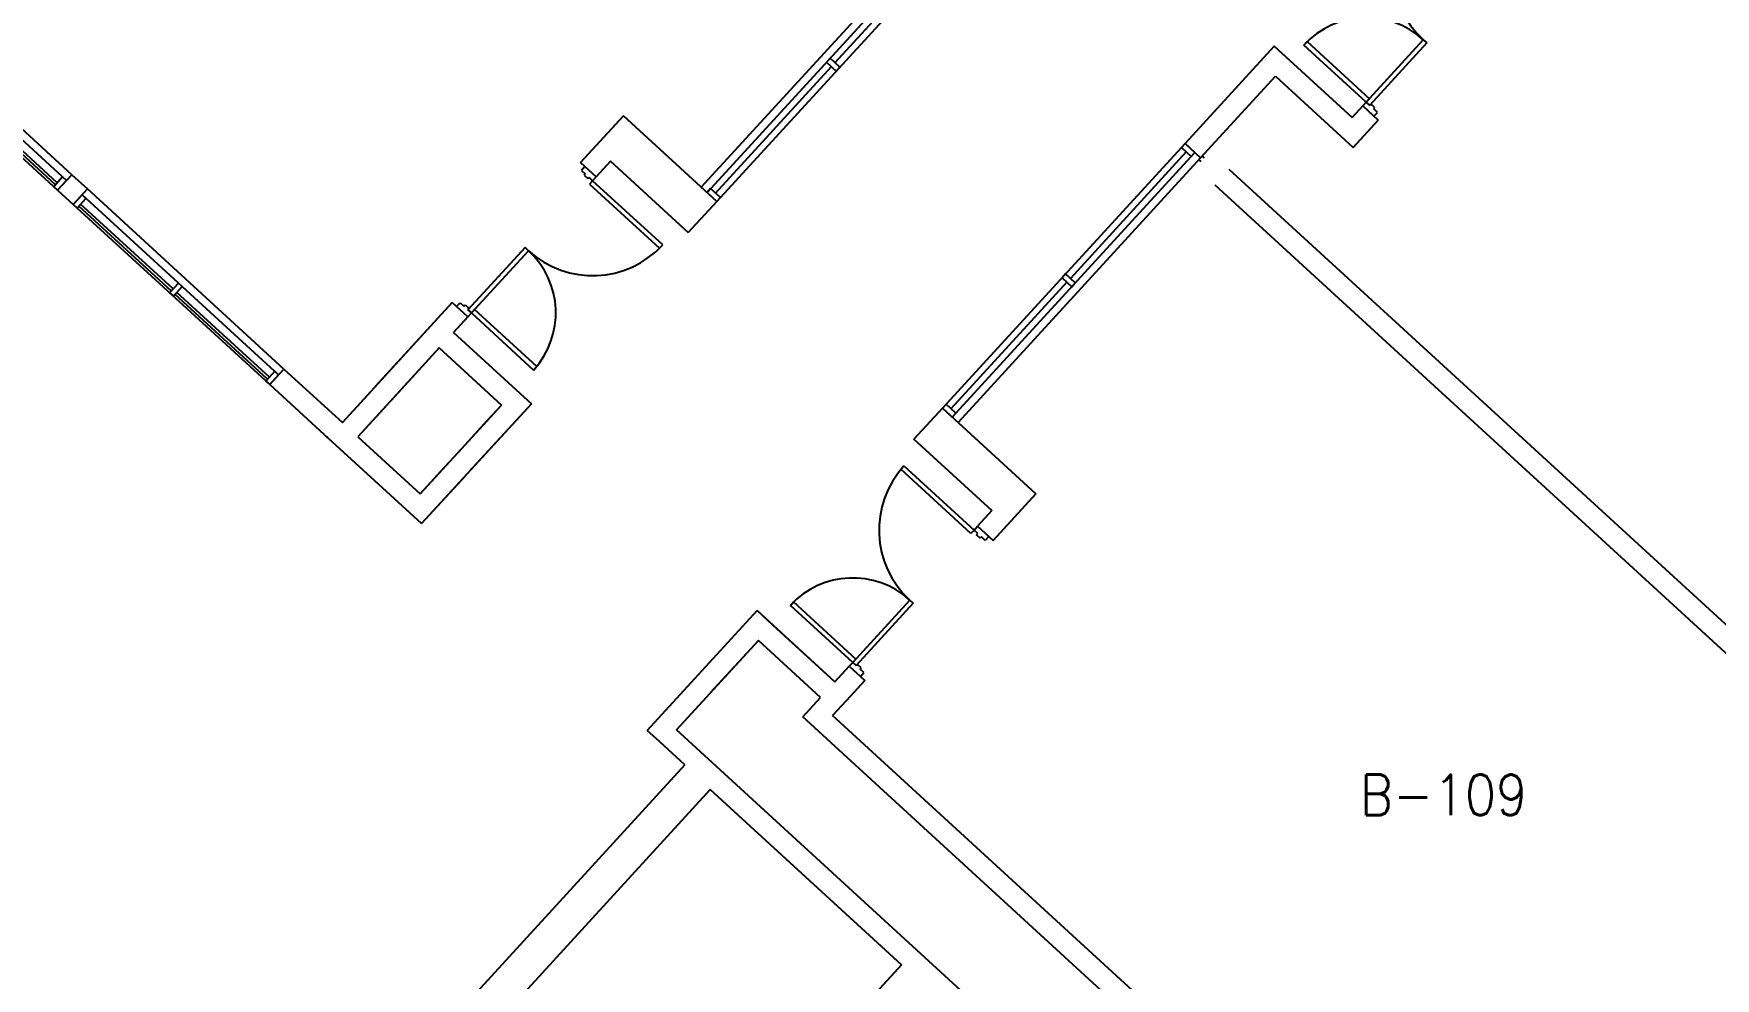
# Model space of a CAD drawing. Header units: inches. Extents: x -2 to 15026, y -1056 to 7065.
# Drawn here: x 2011 to 2648, y 1499 to 1857 of the extents above; entities that cross this region are included whole.
import ezdxf
from ezdxf.enums import TextEntityAlignment as Align

# ---------------------------------------------------------------- set-up
doc = ezdxf.new("R2010")
doc.units = ezdxf.units.IN
doc.header["$LTSCALE"] = 48
doc.header["$MEASUREMENT"] = 0
doc.layers.get('0').update_dxf_attribs({"linetype": 'CONTINUOUS'})
for name, color, linetype in [('A-DOOR', 5, 'CONTINUOUS'), ('A-GLAZ', 1, 'CONTINUOUS'), ('A-GLAZ-DETL', 5, 'CONTINUOUS'), ('A-WALL', 7, 'CONTINUOUS'), ('A-WALL-SILL', 3, 'CONTINUOUS'), ('SP-RMNO', 7, 'CONTINUOUS'), ('SP-ROOM', 7, 'CONTINUOUS')]:
    doc.layers.add(name, color=color, linetype=linetype)
doc.styles.add('ROMANS', font='ROMANS', dxfattribs={"width": 0.78})

# ---------------------------------------------------------------- blocks, each defined once
blk = doc.blocks.new('FMGRM1')
at = {"style": 'ROMANS', "width": 0.9}
for tag, p in [('DATA1', (0, -0.2836)), ('DATA2', (0, -0.443)), ('DATA3', (0, -0.6024)), ('DATA4', (0, -0.7618)), ('DATA5', (0, -0.9213))]:
    blk.add_attdef(tag, text='', height=0.1172, dxfattribs=at).set_placement(p, align=Align.CENTER)
at = {"layer": 'SP-RMNO', "style": 'ROMANS', "width": 0.9}
blk.add_attdef('RMNUMB', text='', height=0.16, dxfattribs=at).set_placement((0, 0), align=Align.MIDDLE)

msp = doc.modelspace()

# ---------------------------------------------------------------- linework, layer by layer
at = {"layer": 'A-DOOR', "linetype": 'Continuous'}
for p, q in [((2516.18, 1831.18), (2537.8, 1854.77)), ((2537.8, 1854.77), (2539.09, 1853.59)), ((2492.59, 1852.8), (2493.77, 1854.09)), ((2516.18, 1831.18), (2492.59, 1852.8)), ((2493.77, 1854.09), (2517.37, 1832.47)), ((2539.09, 1853.59), (2517.48, 1830)), ((2516.18, 1831.18), (2514.83, 1829.7)), ((2514.83, 1829.7), (2519.07, 1825.82)), ((2517.37, 1832.47), (2516.18, 1831.18)), ((2517.48, 1830), (2516.18, 1831.18)), ((2517.61, 1829.87), (2516.18, 1831.18)), ((2518.04, 1830.33), (2517.61, 1829.87)), ((2519.42, 1829.06), (2518.04, 1830.33)), ((2519, 1828.6), (2519.42, 1829.06)), ((2520.42, 1827.29), (2519, 1828.6)), ((2519.07, 1825.82), (2520.42, 1827.29)), ((2220.16, 1806.76), (2218.81, 1805.28)), ((2218.81, 1805.28), (2220.24, 1803.97)), ((2220.24, 1803.97), (2219.82, 1803.51)), ((2219.82, 1803.51), (2221.2, 1802.24)), ((2224.4, 1802.87), (2220.16, 1806.76)), ((2221.2, 1802.24), (2221.62, 1802.7)), ((2221.62, 1802.7), (2223.05, 1801.4)), ((2223.05, 1801.4), (2221.87, 1800.11)), ((2221.87, 1800.11), (2248.41, 1775.78)), ((2223.05, 1801.4), (2224.4, 1802.87)), ((2249.6, 1777.07), (2223.05, 1801.4)), ((2197.44, 1776.03), (2175.82, 1752.44)), ((2177.11, 1751.26), (2198.73, 1774.85)), ((2198.73, 1774.85), (2197.44, 1776.03)), ((2248.41, 1775.78), (2249.6, 1777.07)), ((2171.52, 1753.67), (2172.87, 1755.14)), ((2175.76, 1749.78), (2171.52, 1753.67)), ((2172.87, 1755.14), (2174.3, 1753.83)), ((2174.3, 1753.83), (2174.72, 1754.29)), ((2174.72, 1754.29), (2176.1, 1753.03)), ((2176.1, 1753.03), (2175.68, 1752.57)), ((2175.68, 1752.57), (2177.11, 1751.26)), ((2175.82, 1752.44), (2177.11, 1751.26)), ((2178.29, 1752.55), (2177.11, 1751.26)), ((2201.88, 1730.93), (2178.29, 1752.55)), ((2177.11, 1751.26), (2175.76, 1749.78)), ((2177.11, 1751.26), (2200.7, 1729.64)), ((2200.7, 1729.64), (2201.88, 1730.93)), ((2339.83, 1692.01), (2341.01, 1693.3)), ((2366.37, 1667.69), (2339.83, 1692.01)), ((2341.01, 1693.3), (2367.56, 1668.98)), ((2367.56, 1668.98), (2368.91, 1670.45)), ((2368.91, 1670.45), (2373.15, 1666.57)), ((2367.56, 1668.98), (2366.37, 1667.69)), ((2368.99, 1667.67), (2367.56, 1668.98)), ((2368.56, 1667.21), (2368.99, 1667.67)), ((2369.95, 1665.94), (2368.56, 1667.21)), ((2370.37, 1666.4), (2369.95, 1665.94)), ((2371.8, 1665.1), (2370.37, 1666.4)), ((2373.15, 1666.57), (2371.8, 1665.1)), ((2298.02, 1640.46), (2299.2, 1641.75)), ((2321.61, 1618.84), (2298.02, 1640.46)), ((2299.2, 1641.75), (2322.8, 1620.13)), ((2321.61, 1618.84), (2343.23, 1642.44)), ((2344.52, 1641.25), (2322.91, 1617.66)), ((2343.23, 1642.44), (2344.52, 1641.25)), ((2321.61, 1618.84), (2320.26, 1617.37)), ((2322.8, 1620.13), (2321.61, 1618.84)), ((2322.91, 1617.66), (2321.61, 1618.84)), ((2323.04, 1617.53), (2321.61, 1618.84)), ((2320.26, 1617.37), (2324.5, 1613.48)), ((2323.47, 1617.99), (2323.04, 1617.53)), ((2324.85, 1616.73), (2323.47, 1617.99)), ((2324.43, 1616.27), (2324.85, 1616.73)), ((2325.85, 1614.96), (2324.43, 1616.27)), ((2324.5, 1613.48), (2325.85, 1614.96))]:
    msp.add_line(p, q, dxfattribs=at)
for centre, radius, start, end in [((2562.13, 1881.32), 36, 137.49999, 227.49999), ((2516.18, 1831.18), 32, 47.50001, 137.5), ((2223.05, 1801.4), 36, 227.50001, 317.50001), ((2177.11, 1751.26), 32, 317.5, 47.49999), ((2367.56, 1668.98), 36, 137.49999, 227.49999), ((2321.61, 1618.84), 32, 47.50001, 137.5)]:
    msp.add_arc(centre, radius, start, end, dxfattribs=at)
msp.add_point((2122.46, 1704.2), dxfattribs=at)
at = {"layer": 'A-GLAZ', "linetype": 'Continuous'}
for p, q in [((2023.72, 1801.45), (1923.45, 1893.33)), ((2358.3, 1897.19), (2266.42, 1796.92)), ((2314.88, 1846.1), (2358.79, 1894.03)), ((2019.54, 1799.85), (1971.62, 1843.77)), ((2020.22, 1800.59), (1972.3, 1844.5)), ((2269.62, 1796.7), (2313.53, 1844.63)), ((2359.32, 1711.79), (2451.2, 1812.06)), ((2448, 1812.28), (2404.09, 1764.36)), ((2063.41, 1759.66), (2028.39, 1791.75)), ((2064.09, 1760.39), (2029.07, 1792.48)), ((2104.08, 1727.81), (2029.62, 1796.05)), ((2100.58, 1726.95), (2065.56, 1759.04)), ((2402.74, 1762.88), (2358.83, 1714.96)), ((2099.91, 1726.21), (2064.89, 1758.3))]:
    msp.add_line(p, q, dxfattribs=at)
at = {"layer": 'A-GLAZ-DETL', "linetype": 'Continuous'}
for points in [[(2315.37, 1842.94), (2316.72, 1844.41), (2313.04, 1847.79), (2311.69, 1846.32)], [(2447.51, 1815.44), (2446.16, 1813.97), (2449.85, 1810.59), (2451.2, 1812.06)], [(2022.25, 1802.8), (2018.87, 1799.12), (2020.34, 1797.77), (2023.72, 1801.45)], [(2270.11, 1793.54), (2271.46, 1795.02), (2267.77, 1798.39), (2266.42, 1796.92)], [(2029.62, 1796.05), (2026.24, 1792.36), (2027.72, 1791.01), (2031.09, 1794.7)], [(2402.25, 1766.05), (2400.9, 1764.57), (2404.58, 1761.19), (2405.93, 1762.67)], [(2066.11, 1762.61), (2062.74, 1758.92), (2064.21, 1757.57), (2067.59, 1761.25)], [(2102.61, 1729.16), (2099.23, 1725.48), (2100.71, 1724.13), (2104.08, 1727.81)], [(2356.98, 1716.65), (2355.63, 1715.17), (2359.32, 1711.79), (2360.67, 1713.27)]]:
    msp.add_lwpolyline(points, close=True, dxfattribs=at)
at = {"layer": 'A-WALL', "linetype": 'Continuous'}
for p, q in [((2270.11, 1793.54), (2361.99, 1893.81)), ((2020.34, 1797.77), (1920.07, 1889.65)), ((2481.29, 1852.31), (2447.51, 1815.44)), ((2481.29, 1852.31), (2447.51, 1815.44)), ((2481.29, 1852.31), (2510.78, 1825.28)), ((2510.78, 1825.28), (2481.29, 1852.31)), ((2453.41, 1810.04), (2481.79, 1841)), ((2453.41, 1810.04), (2481.79, 1841)), ((2481.79, 1841), (2511.28, 1813.98)), ((2481.79, 1841), (2511.28, 1813.98)), ((2514.83, 1829.7), (2510.78, 1825.28)), ((2514.83, 1829.7), (2510.78, 1825.28)), ((2514.83, 1829.7), (2520.73, 1824.3)), ((2520.73, 1824.3), (2514.83, 1829.7)), ((2234.72, 1825.97), (2218.5, 1808.28)), ((2218.5, 1808.28), (2234.72, 1825.97)), ((2270.11, 1793.54), (2234.72, 1825.97)), ((2234.72, 1825.97), (2270.11, 1793.54)), ((2520.73, 1824.3), (2511.28, 1813.98)), ((2511.28, 1813.98), (2520.73, 1824.3)), ((2447.51, 1815.44), (2355.63, 1715.17)), ((2447.51, 1815.44), (2453.41, 1810.04)), ((2447.51, 1815.44), (2453.41, 1810.04)), ((2454.09, 1810.78), (2454.82, 1810.1)), ((2020.34, 1797.77), (2025.75, 1803.66)), ((2025.75, 1803.66), (2031.65, 1798.26)), ((2218.5, 1808.28), (2224.4, 1802.87)), ((2224.4, 1802.87), (2218.5, 1808.28)), ((2229.81, 1808.77), (2224.4, 1802.87)), ((2229.81, 1808.77), (2224.4, 1802.87)), ((2229.81, 1808.77), (2259.3, 1781.74)), ((2259.3, 1781.74), (2229.81, 1808.77)), ((2452.73, 1809.3), (2453.47, 1808.63)), ((2788.31, 1508.69), (2464.28, 1805.61)), ((2020.34, 1797.77), (2026.24, 1792.36)), ((2026.24, 1792.36), (2031.65, 1798.26)), ((2777.01, 1508.2), (2458.87, 1799.72)), ((2100.71, 1724.13), (2026.24, 1792.36)), ((2270.11, 1793.54), (2259.3, 1781.74)), ((2270.11, 1793.54), (2259.3, 1781.74)), ((2169.86, 1755.19), (2164.45, 1749.29)), ((2169.86, 1755.19), (2164.45, 1749.29)), ((2175.76, 1749.78), (2169.86, 1755.19)), ((2175.76, 1749.78), (2169.86, 1755.19)), ((2169.86, 1755.19), (2169.86, 1755.19)), ((2164.45, 1749.29), (2128.23, 1709.76)), ((2140.81, 1723.49), (2164.45, 1749.29)), ((2164.45, 1749.29), (2164.45, 1749.29)), ((2175.76, 1749.78), (2170.35, 1743.89)), ((2170.35, 1743.89), (2175.76, 1749.78)), ((2170.35, 1743.89), (2199.84, 1716.86)), ((2170.35, 1743.89), (2199.84, 1716.86)), ((2164.95, 1737.99), (2134.13, 1704.35)), ((2164.95, 1737.99), (2146.71, 1718.08)), ((2164.95, 1737.99), (2188.54, 1716.37)), ((2188.54, 1716.37), (2164.95, 1737.99)), ((2100.71, 1724.13), (2106.11, 1730.02)), ((2106.11, 1730.02), (2128.23, 1709.76)), ((2100.71, 1724.13), (2122.82, 1703.86)), ((2128.23, 1709.76), (2139.46, 1722.01)), ((2145.36, 1716.61), (2134.13, 1704.35)), ((2188.54, 1716.37), (2157.72, 1682.73)), ((2199.84, 1716.86), (2158.21, 1671.43)), ((2199.84, 1716.86), (2176.2, 1691.06)), ((2183.14, 1710.47), (2188.54, 1716.37)), ((2355.63, 1715.17), (2344.82, 1703.38)), ((2355.63, 1715.17), (2344.82, 1703.38)), ((2355.63, 1715.17), (2391.02, 1682.74)), ((2391.02, 1682.74), (2355.63, 1715.17)), ((2172.33, 1698.68), (2183.14, 1710.47)), ((2183.14, 1710.47), (2183.14, 1710.47)), ((2122.82, 1703.86), (2158.21, 1671.43)), ((2158.21, 1671.43), (2122.82, 1703.86)), ((2134.13, 1704.35), (2157.72, 1682.73)), ((2134.13, 1704.35), (2147.4, 1692.19)), ((2374.31, 1676.35), (2344.82, 1703.38)), ((2344.82, 1703.38), (2374.31, 1676.35)), ((2166.92, 1692.78), (2168.95, 1694.99)), ((2170.31, 1696.46), (2172.33, 1698.68)), ((2172.33, 1698.68), (2172.33, 1698.68)), ((2147.4, 1692.19), (2147.4, 1692.19)), ((2147.4, 1692.19), (2157.72, 1682.73)), ((2157.72, 1682.73), (2166.92, 1692.78)), ((2174.85, 1689.58), (2158.21, 1671.43)), ((2166.92, 1692.78), (2166.92, 1692.78)), ((2391.02, 1682.74), (2374.81, 1665.05)), ((2374.81, 1665.05), (2391.02, 1682.74)), ((2374.31, 1676.35), (2368.91, 1670.45)), ((2374.31, 1676.35), (2368.91, 1670.45)), ((2374.81, 1665.05), (2368.91, 1670.45)), ((2368.91, 1670.45), (2374.81, 1665.05)), ((2243.74, 1593.06), (2285.37, 1638.49)), ((2261.73, 1612.69), (2285.37, 1638.49)), ((2314.86, 1611.47), (2285.37, 1638.49)), ((2285.37, 1638.49), (2291.27, 1633.09)), ((2291.27, 1633.09), (2314.86, 1611.47)), ((2254.79, 1593.28), (2285.86, 1627.19)), ((2254.79, 1593.28), (2285.86, 1627.19)), ((2285.86, 1627.19), (2267.62, 1607.29)), ((2309.45, 1605.57), (2285.86, 1627.19)), ((2309.45, 1605.57), (2285.86, 1627.19)), ((2314.86, 1611.47), (2320.26, 1617.37)), ((2314.86, 1611.47), (2320.26, 1617.37)), ((2320.26, 1617.37), (2326.16, 1611.96)), ((2320.26, 1617.37), (2326.16, 1611.96)), ((2260.37, 1611.22), (2243.74, 1593.06)), ((2254.79, 1593.28), (2266.27, 1605.81)), ((2320.76, 1606.06), (2314, 1598.69)), ((2320.76, 1606.06), (2314, 1598.69)), ((2326.16, 1611.96), (2320.76, 1606.06)), ((2326.16, 1611.96), (2320.76, 1606.06)), ((2302.7, 1598.2), (2309.45, 1605.57)), ((2302.7, 1598.2), (2309.45, 1605.57)), ((2243.74, 1593.06), (2246.96, 1590.11)), ((2243.74, 1593.06), (2246.96, 1590.11)), ((2483.34, 1383.85), (2254.79, 1593.28)), ((2402.24, 1458.16), (2254.79, 1593.28)), ((2507.66, 1410.39), (2302.7, 1598.2)), ((2308.6, 1592.8), (2302.7, 1598.2)), ((2610.76, 1326.77), (2314, 1598.69)), ((2258.02, 1579.97), (2246.96, 1590.11)), ((2258.02, 1579.97), (2175.09, 1489.47)), ((2267.63, 1570.66), (2181.15, 1476.29)), ((2340.07, 1504.28), (2267.63, 1570.66)), ((2267.63, 1570.66), (2340.07, 1504.28)), ((2340.07, 1504.28), (2253.59, 1409.91)), ((2253.59, 1409.91), (2340.07, 1504.28))]:
    msp.add_line(p, q, dxfattribs=at)
at = {"layer": 'A-WALL-SILL', "linetype": 'Continuous'}
for p, q in [((2264.21, 1798.95), (2356.09, 1899.22)), ((2025.75, 1803.66), (1925.48, 1895.54)), ((2270.11, 1793.54), (2361.99, 1893.81)), ((2020.34, 1797.77), (1920.07, 1889.65)), ((2447.51, 1815.44), (2355.63, 1715.17)), ((2453.41, 1810.04), (2361.53, 1709.77)), ((2106.11, 1730.02), (2031.65, 1798.26)), ((2100.71, 1724.13), (2026.24, 1792.36))]:
    msp.add_line(p, q, dxfattribs=at)

# ---------------------------------------------------------------- block references
at = {"layer": 'SP-ROOM', "linetype": 'Continuous'}
ref = msp.add_blockref('FMGRM1', (2545.51, 1568.68), dxfattribs=dict(at, xscale=96, yscale=96, zscale=96))
ref.add_attrib('RMNUMB', 'B-109', dxfattribs={"layer": 'SP-RMNO', "height": 15.36, "style": 'ROMANS', "width": 0.9}).set_placement((2545.51, 1568.68), align=Align.MIDDLE)

doc.saveas('drawing.dxf')
